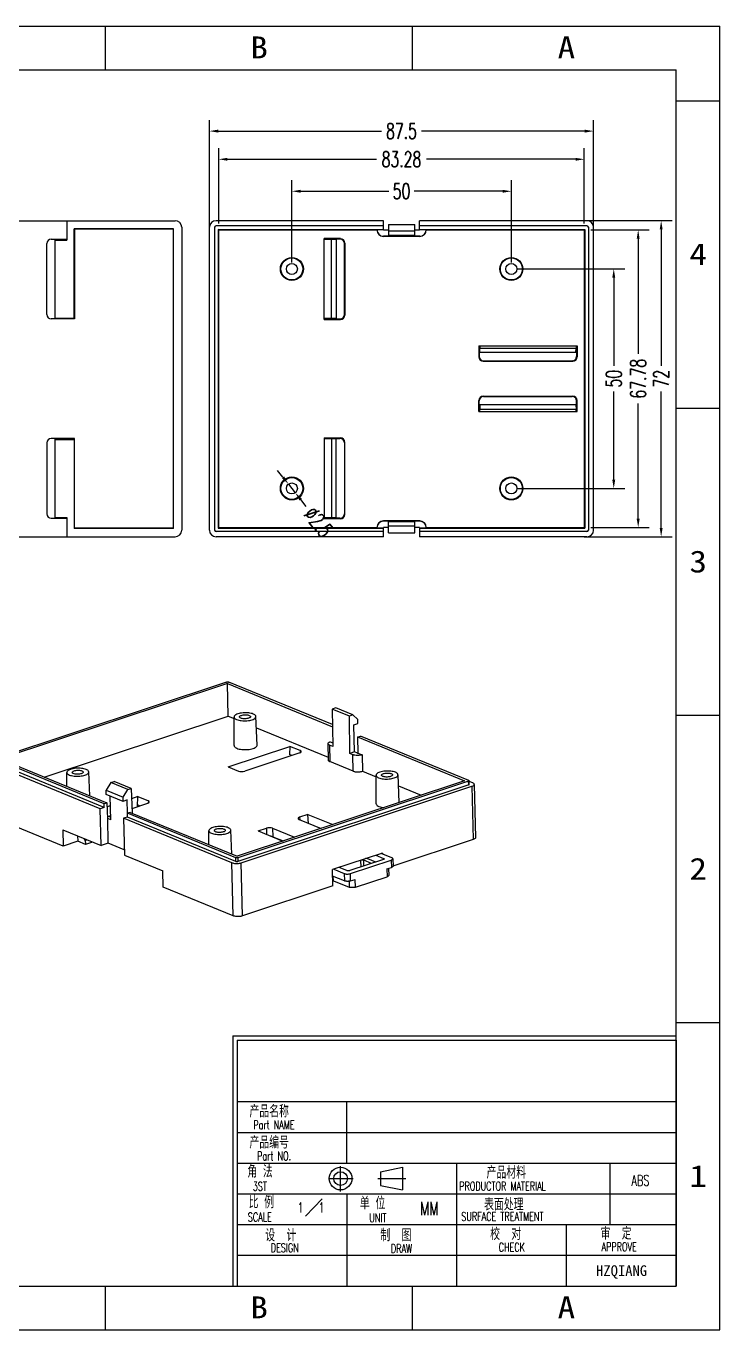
# Model space of a CAD drawing. Header units: millimetres. Extents: x -10387 to -9967, y 7124 to 7421.
# Drawn here: x -10125.1 to -9967, y 7124.1 to 7421.1 of the extents above; entities that cross this region are included whole.
import ezdxf
from ezdxf.enums import TextEntityAlignment as Align

# ---------------------------------------------------------------- set-up
doc = ezdxf.new("R2010")
doc.units = ezdxf.units.MM
doc.linetypes.add('CENTER', pattern=[50.8, 31.75, -6.35, 6.35, -6.35])
for name, color, linetype in [('center', 1, 'CENTER'), ('dim', 3, 'Continuous'), ('text', 3, 'Continuous')]:
    doc.layers.add(name, color=color, linetype=linetype)
doc.styles.add('romans', font='romans.shx', dxfattribs={"width": 0.67, "bigfont": 'fangsong.shx'})
doc.styles.add('STYLE1', font='SIMFANG.TTF', dxfattribs={"height": 4.5})
doc.styles.add('TEXTSTYLE_0', font='txt', dxfattribs={"width": 0.8})
doc.dimstyles.new('MSTD', dxfattribs={"dimtxt": 3.5, "dimasz": 2, "dimexe": 2.5, "dimexo": 1.5, "dimgap": 1, "dimtad": 0, "dimdsep": 46, "dimtxsty": 'romans', "dimcen": 0, "dimclrd": 5, "dimclre": 5, "dimclrt": 3, "dimadec": 1, "dimazin": 0, "dimtfac": 0.5, "dimtmove": 0, "dimatfit": 3, "dimfxl": 1, "dimarcsym": 0})

# ---------------------------------------------------------------- blocks, each defined once
blk = doc.blocks.new('*D68')
at = {"layer": 'Defpoints', "color": 0}
for p in [(-10014.5, 7383.5), (-10064.5, 7365.8), (-10014.5, 7365.8)]:
    blk.add_point(p, dxfattribs=at)
at = {"layer": 'dim', "color": 5, "lineweight": -2}
for p, q in [((-10064.5, 7367.3), (-10064.5, 7386)), ((-10062.5, 7383.5), (-10042.4, 7383.5)), ((-10016.5, 7383.5), (-10036.6, 7383.5)), ((-10014.5, 7367.3), (-10014.5, 7386))]:
    blk.add_line(p, q, dxfattribs=at)
at = {"layer": 'dim', "color": 5}
for points in [[(-10062.5, 7383.83), (-10062.5, 7383.16), (-10064.5, 7383.5)], [(-10016.5, 7383.83), (-10016.5, 7383.16), (-10014.5, 7383.5)]]:
    blk.add_solid(points, dxfattribs=at)
at = {"layer": 'dim', "color": 3, "insert": (-10039.5, 7383.5), "char_height": 3.5, "attachment_point": 5, "style": 'romans'}
blk.add_mtext('50', dxfattribs=at)
blk = doc.blocks.new('*D69')
at = {"layer": 'Defpoints', "color": 0}
for p in [(-10014.5, 7365.8), (-10014.5, 7315.8), (-9991.17, 7315.8)]:
    blk.add_point(p, dxfattribs=at)
at = {"layer": 'dim', "color": 5, "lineweight": -2}
for p, q in [((-10013, 7365.8), (-9988.67, 7365.8)), ((-9991.17, 7363.8), (-9991.17, 7343.7)), ((-9991.17, 7317.8), (-9991.17, 7337.9)), ((-10013, 7315.8), (-9988.67, 7315.8))]:
    blk.add_line(p, q, dxfattribs=at)
at = {"layer": 'dim', "color": 5}
for points in [[(-9991.5, 7363.8), (-9990.83, 7363.8), (-9991.17, 7365.8)], [(-9991.5, 7317.8), (-9990.83, 7317.8), (-9991.17, 7315.8)]]:
    blk.add_solid(points, dxfattribs=at)
at = {"layer": 'dim', "color": 3, "insert": (-9991.17, 7340.8), "char_height": 3.5, "attachment_point": 5, "rotation": 90, "style": 'romans'}
blk.add_mtext('50', dxfattribs=at)
blk = doc.blocks.new('*D70')
at = {"layer": 'Defpoints', "color": 0}
for p in [(-9997.88, 7390.78), (-10081.17, 7374.69), (-9997.88, 7374.69)]:
    blk.add_point(p, dxfattribs=at)
at = {"layer": 'dim', "color": 5, "lineweight": -2}
for p, q in [((-10081.17, 7376.19), (-10081.17, 7393.28)), ((-9997.88, 7376.19), (-9997.88, 7393.28)), ((-10079.17, 7390.78), (-10045.22, 7390.78)), ((-9999.88, 7390.78), (-10033.84, 7390.78))]:
    blk.add_line(p, q, dxfattribs=at)
at = {"layer": 'dim', "color": 5}
for points in [[(-10079.17, 7391.11), (-10079.17, 7390.45), (-10081.17, 7390.78)], [(-9999.88, 7391.11), (-9999.88, 7390.45), (-9997.88, 7390.78)]]:
    blk.add_solid(points, dxfattribs=at)
at = {"layer": 'dim', "color": 3, "insert": (-10039.53, 7390.78), "char_height": 3.5, "attachment_point": 5, "style": 'romans'}
blk.add_mtext('83.28', dxfattribs=at)
blk = doc.blocks.new('*D71')
at = {"layer": 'Defpoints', "color": 0}
for p in [(-9997.88, 7374.69), (-9997.88, 7306.91), (-9985.6, 7306.91)]:
    blk.add_point(p, dxfattribs=at)
at = {"layer": 'dim', "color": 5, "lineweight": -2}
for p, q in [((-9996.38, 7374.69), (-9983.1, 7374.69)), ((-9985.6, 7372.69), (-9985.6, 7346.43)), ((-9985.6, 7308.91), (-9985.6, 7335.16)), ((-9996.38, 7306.91), (-9983.1, 7306.91))]:
    blk.add_line(p, q, dxfattribs=at)
at = {"layer": 'dim', "color": 5}
for points in [[(-9985.94, 7372.69), (-9985.27, 7372.69), (-9985.6, 7374.69)], [(-9985.94, 7308.91), (-9985.27, 7308.91), (-9985.6, 7306.91)]]:
    blk.add_solid(points, dxfattribs=at)
at = {"layer": 'dim', "color": 3, "insert": (-9985.6, 7340.8), "char_height": 3.5, "attachment_point": 5, "rotation": 90, "style": 'romans'}
blk.add_mtext('67.78', dxfattribs=at)
blk = doc.blocks.new('SUN_6HWZ35TKXU86YGHH1AY77V3D6FJ')
at = {"color": 7, "linetype": 'Continuous'}
for p, q in [((-420, 297), (0, 297)), ((-140, 287), (-140, 297)), ((-70, 287), (-70, 297)), ((0, 0), (0, 297)), ((-410, 287), (-10, 287)), ((-10, 10), (-10, 287)), ((-10, 280), (0, 280)), ((-10, 210), (0, 210)), ((-10, 140), (0, 140)), ((-10, 70), (0, 70)), ((-410, 10), (-10, 10)), ((-140, 0), (-140, 10)), ((-70, 0), (-70, 10)), ((-420, 0), (0, 0))]:
    blk.add_line(p, q, dxfattribs=at)
at = {"color": 2, "linetype": 'Continuous', "style": 'TEXTSTYLE_0'}
for s, width, p, p2 in [('B', 1.2, (-106.98, 289.63), (-102.98, 289.63)), ('A', 1.2, (-36.98, 289.63), (-32.98, 289.63)), ('4', 1.2, (-6.95, 242.54), (-2.95, 242.54)), ('3', 1.2, (-6.95, 172.54), (-2.95, 172.54)), ('2', 1.2, (-6.95, 102.54), (-2.95, 102.54)), ('1', 2.4, (-6.95, 32.54), (-2.95, 32.54)), ('B', 1.2, (-106.98, 2.63), (-102.98, 2.63)), ('A', 1.2, (-36.98, 2.63), (-32.98, 2.63))]:
    blk.add_text(s, height=5, dxfattribs=dict(at, width=width)).set_placement(p, p2, align=Align.FIT)
blk = doc.blocks.new('*u2')
at = {"color": 7, "linetype": 'Continuous'}
for p, q in [((-0.47, 0), (-53.04, -17.42)), ((23.64, -9.69), (0, 0)), ((-0.31, -0.34), (-52.15, -17.51)), ((-0.31, -0.34), (23.65, -10.16)), ((-0.15, -7.75), (-0.31, -0.34)), ((24.37, -5.89), (23.6, -6.14)), ((28.25, -7.48), (24.37, -5.89)), ((-42.07, -21.64), (-0.15, -7.75)), ((-0.15, -7.75), (1.21, -8.31)), ((1.24, -14.47), (1.21, -7.96)), ((6.49, -14.35), (6.21, -7.84)), ((23.6, -6.14), (23.7, -14.65)), ((27.49, -7.74), (23.6, -6.14)), ((28.25, -7.48), (27.49, -7.74)), ((27.58, -16.24), (27.49, -7.74)), ((28.25, -7.48), (29.42, -8.5)), ((29.45, -9.43), (29.42, -8.5)), ((6.32, -10.4), (22.65, -17.09)), ((28.51, -9.74), (29.45, -9.43)), ((28.66, -15.88), (28.51, -9.74)), ((-0.13, -19.27), (13.89, -14.63)), ((13.89, -14.63), (13.85, -16.52)), ((16.28, -15.61), (13.89, -14.63)), ((22.61, -14), (22.66, -17.74)), ((22.97, -14.35), (23.01, -18.09)), ((23.7, -14.65), (22.97, -14.35)), ((23.14, -13.57), (23.69, -13.8)), ((29.37, -12.5), (30, -12.3)), ((29.37, -12.5), (29.42, -16.15)), ((29.37, -12.5), (53.75, -22.5)), ((54.69, -22.42), (30, -12.3)), ((-53.78, -17.95), (-53.16, -17.74)), ((-53.16, -17.51), (-53.16, -17.5)), ((-53.16, -17.51), (-53.14, -18.35)), ((-28.39, -27.71), (-53.08, -17.59)), ((-53.08, -17.59), (-53.06, -18.43)), ((-52.15, -17.51), (-27.77, -27.51)), ((16.17, -16.13), (3.67, -20.27)), ((14.36, -16.73), (13.85, -16.52)), ((16.28, -15.61), (16.26, -16.09)), ((28.66, -15.88), (27.58, -16.24)), ((28.31, -16.54), (27.58, -16.24)), ((28.35, -20.28), (28.31, -16.54)), ((29.35, -16.17), (28.66, -15.88)), ((29.35, -16.17), (29.42, -16.15)), ((29.42, -16.15), (30.42, -16.56)), ((30.42, -16.56), (30.46, -20.3)), ((-54.02, -30.48), (-54.31, -18.38)), ((-29.27, -28.85), (-53.95, -18.72)), ((-53.66, -30.82), (-53.95, -18.72)), ((-28.37, -28.55), (-53.06, -18.43)), ((-36.88, -23.77), (-36.89, -20.58)), ((-31.66, -25.91), (-31.89, -20.46)), ((-0.13, -19.27), (2.26, -20.26)), ((28.35, -20.28), (23.01, -18.09)), ((30.46, -20.3), (33.57, -21.57)), ((-26.85, -22.86), (-27.95, -24.64)), ((-26.85, -22.86), (-26.08, -22.61)), ((-22.96, -24.45), (-26.85, -22.86)), ((-22.2, -24.2), (-26.08, -22.61)), ((53.75, -22.5), (1.91, -39.67)), ((54.65, -22.59), (2.07, -40.01)), ((54.67, -23.43), (2.09, -40.85)), ((2.84, -41.16), (55.42, -23.74)), ((33.6, -27.74), (33.57, -21.22)), ((38.84, -27.44), (38.57, -21.1)), ((38.68, -23.66), (43.84, -25.78)), ((54.67, -23.43), (54.65, -22.59)), ((54.78, -23.33), (54.76, -22.49)), ((55.6, -22.96), (54.77, -22.62)), ((55.42, -23.74), (55.71, -35.83)), ((55.95, -23.3), (56.24, -35.4)), ((-27.95, -24.64), (-24.07, -26.23)), ((-27.93, -25.57), (-27.95, -24.64)), ((-24.05, -27.16), (-27.93, -25.57)), ((-26.85, -31.4), (-26.98, -25.96)), ((-24.07, -26.23), (-22.96, -24.45)), ((-24.05, -27.16), (-24.07, -26.23)), ((-22.96, -24.45), (-22.2, -24.2)), ((-22.2, -24.2), (-21.99, -29.88)), ((-20.71, -26.09), (-22.11, -26.56)), ((-20.75, -28.36), (-20.71, -26.09)), ((-20.71, -26.09), (-18.31, -27.07)), ((-28.37, -28.55), (-29.27, -28.85)), ((-29.06, -37.22), (-29.27, -28.85)), ((-27.77, -27.51), (-28.39, -27.71)), ((-28.37, -28.55), (-28.39, -27.71)), ((-27.77, -27.51), (-27.64, -31.12)), ((-26.92, -28.15), (-27.74, -28.42)), ((-23.11, -26.85), (-24.05, -27.16)), ((-23.04, -29.87), (-23.11, -26.85)), ((-22.46, -29.68), (-23.09, -29.89)), ((-22.46, -29.68), (1.91, -39.67)), ((-22.03, -28.79), (-18.43, -27.59)), ((-20.74, -27.98), (-20.23, -28.19)), ((-18.31, -27.07), (-18.34, -27.55)), ((-37.72, -37.36), (-53.66, -30.82)), ((-27.57, -31.1), (-27.64, -31.12)), ((-26.85, -31.4), (-27.57, -31.1)), ((-27.44, -36.68), (-27.57, -31.1)), ((-27.45, -30.58), (-26.87, -30.39)), ((-23.07, -30.73), (-23.96, -31.02)), ((-23.96, -31.02), (-23.76, -39.4)), ((0.73, -41.14), (-23.96, -31.02)), ((-23.07, -30.73), (-23.09, -29.89)), ((1.6, -40.01), (-23.09, -29.89)), ((1.62, -40.85), (-23.07, -30.73)), ((16.04, -31.29), (21.03, -33.34)), ((18.06, -30.14), (16.15, -30.78)), ((16.15, -30.78), (16.22, -31.37)), ((18.17, -32.03), (17.99, -32.09)), ((18.18, -32.17), (18.06, -30.14)), ((18.06, -30.14), (23.7, -32.45)), ((-37.81, -33.63), (-29.06, -37.22)), ((-37.81, -33.63), (-37.72, -37.36)), ((-34.44, -35.02), (-34.36, -36.24)), ((-4.52, -37.04), (-4.53, -33.85)), ((0.7, -39.18), (0.47, -33.73)), ((6.69, -33.91), (8.59, -33.28)), ((6.69, -33.91), (12.32, -36.22)), ((8.59, -33.28), (8.62, -34.7)), ((10, -33.29), (10.03, -35.21)), ((10, -33.29), (14.99, -35.34)), ((10.03, -35.21), (12.43, -36.19)), ((10.75, -35.58), (10.85, -35.54)), ((-34.36, -36.24), (-37.72, -37.36)), ((-32.61, -36.96), (-34.36, -36.24)), ((-32.67, -36.04), (-32.91, -35.64)), ((-32.67, -36.04), (-32.27, -35.91)), ((-32.67, -36.04), (-32.61, -36.96)), ((-31, -36.43), (-32.61, -36.96)), ((-27.44, -36.68), (-29.06, -37.22)), ((-23.79, -38.18), (-27.44, -36.68)), ((55.71, -35.83), (37.42, -41.9)), ((-23.76, -39.4), (-15.01, -42.98)), ((1.02, -53.24), (0.73, -41.14)), ((1.62, -40.85), (1.6, -40.01)), ((2.07, -40.01), (2.09, -40.85)), ((3.13, -53.26), (2.84, -41.16)), ((35.02, -38.94), (23.65, -42.71)), ((35.23, -40.42), (27.61, -42.94)), ((27.74, -43.62), (37.04, -40.54)), ((30.04, -40.59), (30.08, -42.12)), ((30.78, -41.89), (30.75, -40.57)), ((32.55, -41.31), (30.75, -40.57)), ((31.7, -40.25), (31.7, -40.04)), ((33.5, -40.99), (31.7, -40.25)), ((33.53, -39.44), (35.29, -40.16)), ((37.15, -40.02), (34.75, -39.03)), ((35.02, -38.94), (35.03, -39.15)), ((35.29, -40.16), (35.29, -40.39)), ((37.04, -40.54), (37.08, -42.21)), ((37.39, -40.25), (37.43, -41.92)), ((-14.92, -46.7), (-15.01, -42.98)), ((23.74, -46.43), (23.65, -42.71)), ((26.37, -45.28), (23.68, -44.18)), ((23.85, -45.23), (23.82, -44.23)), ((23.92, -42.62), (26.33, -43.6)), ((26.91, -42.94), (25.14, -42.21)), ((26.33, -43.6), (26.37, -45.28)), ((27.78, -45.29), (27.74, -43.62)), ((28.85, -46.72), (36.09, -44.32)), ((36.05, -42.55), (37.08, -42.21)), ((36.05, -42.55), (36.09, -44.32)), ((36.41, -42.43), (36.45, -44.03)), ((1.02, -53.24), (-14.92, -46.7)), ((23.74, -46.43), (3.13, -53.26)), ((23.71, -45.28), (23.85, -45.23)), ((23.85, -45.23), (27.44, -46.71)), ((27.41, -45.37), (27.44, -46.71)), ((27.78, -45.29), (28.81, -44.95)), ((28.85, -46.72), (28.81, -44.95))]:
    blk.add_line(p, q, dxfattribs=at)
for centre, major_axis, ratio, start_param, end_param in [((15.52, -15.86), (1, 0.02), 0.364615, 5.409396, 6.977454), ((3.02, -20), (1, 0.024), 0.366586, -2.445228, -0.87717), ((-19.08, -27.33), (1, 0.02), 0.364615, 5.409396, 6.977454), ((16.8, -31.04), (1, 0.02), 0.364615, 2.267804, 3.835861), ((9.24, -33.55), (1, 0.024), 0.366586, 0.696365, 2.264422), ((9.27, -35.46), (1, 0.024), 0.366586, 0.696365, 1.196946)]:
    blk.add_ellipse(centre, major_axis=major_axis, ratio=ratio, start_param=start_param, end_param=end_param, dxfattribs=at)
for points, start_tangent, end_tangent in [([(-0.47, 0), (-0.35, 0.03), (-0.22, 0.04), (-0.1, 0.03), (0, 0)], (0.949239, 0.314556), (0.925261, -0.37933)), ([(5.61, -7.27), (5.13, -7.12), (4.55, -7.02), (3.91, -6.99), (3.26, -7.01), (2.64, -7.1), (2.09, -7.24), (1.65, -7.43), (1.36, -7.64), (1.22, -7.88), (1.21, -7.96)], (-0.925261, 0.37933), (0.024151, -0.999708)), ([(1.21, -7.96), (1.25, -8.12), (1.45, -8.34), (1.8, -8.53)], (0.024151, -0.999708), (0.925261, -0.37933)), ([(1.8, -8.53), (2.29, -8.68), (2.87, -8.78), (3.51, -8.82), (4.16, -8.79), (4.78, -8.71), (5.33, -8.57), (5.77, -8.38), (6.06, -8.16), (6.2, -7.93), (6.21, -7.84)], (0.925261, -0.37933), (-0.057247, 0.99836)), ([(2.46, -7.93), (2.53, -7.77), (2.75, -7.63), (3.08, -7.52), (3.48, -7.46), (3.92, -7.45), (4.33, -7.49), (4.66, -7.59)], (-0.026508, 0.999649), (0.925261, -0.37933)), ([(2.76, -8.22), (2.54, -8.09), (2.46, -7.93)], (-0.925261, 0.37933), (-0.026508, 0.999649)), ([(4.96, -7.87), (4.89, -8.03), (4.67, -8.17), (4.34, -8.28), (3.93, -8.35), (3.5, -8.36), (3.09, -8.31), (2.76, -8.22)], (0.026508, -0.999649), (-0.925261, 0.37933)), ([(4.66, -7.59), (4.88, -7.72), (4.96, -7.87)], (0.925261, -0.37933), (0.026508, -0.999649)), ([(6.21, -7.84), (6.17, -7.69), (5.97, -7.47), (5.61, -7.27)], (-0.057247, 0.99836), (-0.925261, 0.37933)), ([(1.25, -14.47), (1.29, -14.64), (1.5, -14.88), (1.87, -15.08)], (0.024151, -0.999708), (0.925261, -0.37933)), ([(1.87, -15.08), (2.37, -15.24), (2.98, -15.34), (3.65, -15.38), (4.34, -15.35), (4.99, -15.26), (5.56, -15.11), (6.02, -14.92), (6.33, -14.69), (6.48, -14.44), (6.48, -14.35)], (0.925261, -0.37933), (-0.057247, 0.99836)), ([(22.61, -14), (22.62, -13.96), (22.67, -13.85), (22.78, -13.75), (22.93, -13.66), (23.14, -13.57)], (-0.012111, 0.999927), (0.948288, 0.317411)), ([(22.97, -14.35), (22.8, -14.26), (22.69, -14.17), (22.63, -14.07), (22.62, -14.01), (22.61, -14)], (-0.925261, 0.37933), (-0.012111, 0.999927)), ([(-53.16, -17.5), (-53.13, -17.46), (-53.04, -17.42)], (0.154395, 0.988009), (0.949239, 0.314556)), ([(-53.08, -17.59), (-53.15, -17.55), (-53.16, -17.51)], (-0.925261, 0.37933), (-0.088052, 0.996116)), ([(22.66, -17.74), (22.66, -17.75), (22.67, -17.8), (22.73, -17.91), (22.85, -18), (23.01, -18.09)], (0.012111, -0.999927), (0.925261, -0.37933)), ([(30.42, -16.56), (30.18, -16.63), (29.91, -16.67), (29.33, -16.71), (28.77, -16.66), (28.52, -16.61), (28.31, -16.54)], (-0.950175, -0.311718), (-0.925261, 0.37933)), ([(-53.78, -17.95), (-54.09, -18.08), (-54.27, -18.25), (-54.31, -18.38)], (-0.949239, -0.314556), (-0.013298, -0.999912)), ([(-54.31, -18.38), (-54.31, -18.42), (-54.2, -18.58), (-53.95, -18.72)], (-0.013298, -0.999912), (0.925261, -0.37933)), ([(-53.14, -18.35), (-53.13, -18.39), (-53.06, -18.43)], (0.088052, -0.996116), (0.925261, -0.37933)), ([(-32.49, -19.9), (-32.97, -19.75), (-33.55, -19.65), (-34.19, -19.61), (-34.84, -19.64), (-35.46, -19.72), (-36.01, -19.87), (-36.45, -20.05), (-36.75, -20.27), (-36.88, -20.51), (-36.89, -20.58)], (-0.925261, 0.37933), (0.024151, -0.999708)), ([(-36.89, -20.58), (-36.85, -20.74), (-36.65, -20.97), (-36.3, -21.16)], (0.024151, -0.999708), (0.925261, -0.37933)), ([(-36.3, -21.16), (-35.81, -21.31), (-35.23, -21.41), (-34.6, -21.44), (-33.94, -21.42), (-33.32, -21.33), (-32.77, -21.19), (-32.34, -21.01), (-32.04, -20.79), (-31.9, -20.55), (-31.9, -20.46)], (0.925261, -0.37933), (-0.057247, 0.99836)), ([(-35.64, -20.56), (-35.57, -20.4), (-35.35, -20.26), (-35.02, -20.15), (-34.62, -20.08), (-34.18, -20.07), (-33.77, -20.12), (-33.44, -20.21)], (-0.026508, 0.999649), (0.925261, -0.37933)), ([(-35.34, -20.84), (-35.56, -20.71), (-35.64, -20.56)], (-0.925261, 0.37933), (-0.026508, 0.999649)), ([(-33.14, -20.5), (-33.22, -20.66), (-33.43, -20.8), (-33.76, -20.91), (-34.17, -20.97), (-34.6, -20.98), (-35.01, -20.94), (-35.34, -20.84)], (0.026508, -0.999649), (-0.925261, 0.37933)), ([(-33.44, -20.21), (-33.22, -20.35), (-33.14, -20.5)], (0.925261, -0.37933), (0.026508, -0.999649)), ([(-31.9, -20.46), (-31.93, -20.31), (-32.13, -20.09), (-32.49, -19.9)], (-0.057247, 0.99836), (-0.925261, 0.37933)), ([(28.35, -20.28), (28.56, -20.35), (28.81, -20.4), (29.37, -20.45), (29.95, -20.41), (30.22, -20.36), (30.46, -20.3)], (0.925261, -0.37933), (0.950175, 0.311718)), ([(37.97, -20.54), (37.49, -20.39), (36.91, -20.29), (36.27, -20.25), (35.62, -20.28), (35, -20.36), (34.45, -20.51), (34.01, -20.69), (33.71, -20.91), (33.58, -21.15), (33.57, -21.22)], (-0.925261, 0.37933), (0.024151, -0.999708)), ([(34.82, -21.2), (34.89, -21.04), (35.11, -20.9), (35.44, -20.79), (35.84, -20.72), (36.28, -20.71), (36.69, -20.76), (37.02, -20.85)], (-0.026508, 0.999649), (0.925261, -0.37933)), ([(38.56, -21.1), (38.53, -20.95), (38.33, -20.73), (37.97, -20.54)], (-0.057247, 0.99836), (-0.925261, 0.37933)), ([(33.57, -21.22), (33.61, -21.38), (33.81, -21.61), (34.16, -21.8)], (0.024151, -0.999708), (0.925261, -0.37933)), ([(34.16, -21.8), (34.65, -21.95), (35.23, -22.05), (35.86, -22.08), (36.52, -22.06), (37.14, -21.97), (37.69, -21.83), (38.12, -21.65), (38.42, -21.43), (38.56, -21.19), (38.56, -21.1)], (0.925261, -0.37933), (-0.057247, 0.99836)), ([(35.11, -21.48), (34.9, -21.35), (34.82, -21.2)], (-0.925261, 0.37933), (-0.026508, 0.999649)), ([(37.32, -21.14), (37.24, -21.3), (37.03, -21.44), (36.7, -21.55), (36.29, -21.61), (35.86, -21.62), (35.45, -21.58), (35.11, -21.48)], (0.026508, -0.999649), (-0.925261, 0.37933)), ([(37.02, -20.85), (37.24, -20.99), (37.32, -21.14)], (0.925261, -0.37933), (0.026508, -0.999649)), ([(54.76, -22.49), (54.76, -22.51), (54.73, -22.55), (54.65, -22.59)], (0.088052, -0.996116), (-0.949239, -0.314556)), ([(54.67, -23.43), (54.75, -23.39), (54.78, -23.34), (54.78, -23.33)], (0.949239, 0.314556), (-0.088052, 0.996116)), ([(54.69, -22.42), (54.75, -22.46), (54.76, -22.49)], (0.925261, -0.37933), (0.088052, -0.996116)), ([(55.42, -23.74), (55.73, -23.6), (55.91, -23.44), (55.95, -23.3)], (0.949239, 0.314556), (0.013298, 0.999912)), ([(55.95, -23.3), (55.95, -23.27), (55.84, -23.1), (55.6, -22.96)], (0.013298, 0.999912), (-0.925261, 0.37933)), ([(33.6, -27.74), (33.64, -27.91), (33.85, -28.14), (34.23, -28.34)], (0.024151, -0.999708), (0.925261, -0.37933)), ([(34.23, -28.34), (34.73, -28.5), (35.33, -28.6)], (0.925261, -0.37933), (0.993741, -0.111712)), ([(-53.66, -30.82), (-53.91, -30.68), (-54.02, -30.51), (-54.02, -30.48)], (-0.925261, 0.37933), (0.013298, 0.999912)), ([(-27.66, -30.57), (-27.52, -30.57), (-26.96, -30.62), (-26.86, -30.64)], (0.999722, 0.023592), (0.980131, -0.198349)), ([(-0.13, -33.16), (-0.61, -33.01), (-1.19, -32.92), (-1.83, -32.88), (-2.48, -32.9), (-3.1, -32.99), (-3.65, -33.13), (-4.09, -33.32), (-4.39, -33.54), (-4.53, -33.77), (-4.53, -33.85)], (-0.925261, 0.37933), (0.024151, -0.999708)), ([(-4.53, -33.85), (-4.49, -34.01), (-4.29, -34.23), (-3.94, -34.43)], (0.024151, -0.999708), (0.925261, -0.37933)), ([(-3.94, -34.43), (-3.46, -34.58), (-2.87, -34.67), (-2.24, -34.71), (-1.59, -34.68), (-0.96, -34.6), (-0.42, -34.46), (0.02, -34.27), (0.32, -34.05), (0.46, -33.82), (0.46, -33.73)], (0.925261, -0.37933), (-0.057247, 0.99836)), ([(-3.28, -33.82), (-3.21, -33.67), (-3, -33.52), (-2.67, -33.41), (-2.26, -33.35), (-1.82, -33.34), (-1.42, -33.38), (-1.08, -33.48)], (-0.026508, 0.999649), (0.925261, -0.37933)), ([(-2.99, -34.11), (-3.21, -33.98), (-3.28, -33.82)], (-0.925261, 0.37933), (-0.026508, 0.999649)), ([(-0.78, -33.77), (-0.86, -33.92), (-1.07, -34.07), (-1.4, -34.18), (-1.81, -34.24), (-2.24, -34.25), (-2.65, -34.2), (-2.99, -34.11)], (0.026508, -0.999649), (-0.925261, 0.37933)), ([(-1.08, -33.48), (-0.86, -33.61), (-0.78, -33.77)], (0.925261, -0.37933), (0.026508, -0.999649)), ([(0.46, -33.73), (0.42, -33.58), (0.22, -33.36), (-0.13, -33.16)], (-0.057247, 0.99836), (-0.925261, 0.37933)), ([(56.24, -35.4), (56.2, -35.54), (56.02, -35.7), (55.71, -35.83)], (-0.013298, -0.999912), (-0.949239, -0.314556)), ([(0.73, -41.14), (1.09, -41.25), (1.52, -41.3), (1.99, -41.31), (2.44, -41.26), (2.84, -41.16)], (0.925261, -0.37933), (0.949239, 0.314556)), ([(2.07, -40.01), (1.95, -40.04), (1.83, -40.05), (1.7, -40.04), (1.6, -40.01)], (-0.949239, -0.314556), (-0.925261, 0.37933)), ([(1.62, -40.85), (1.72, -40.87), (1.85, -40.88), (1.97, -40.88), (2.09, -40.85)], (0.925261, -0.37933), (0.949239, 0.314556)), ([(30.25, -40.52), (30.28, -40.52), (30.41, -40.51), (30.54, -40.52), (30.65, -40.54), (30.75, -40.57)], (0.993962, 0.109723), (0.925261, -0.37933)), ([(31.7, -40.25), (31.6, -40.22), (31.49, -40.2), (31.36, -40.2), (31.23, -40.2), (31.2, -40.2)], (-0.925261, 0.37933), (-0.993962, -0.109725)), ([(35.41, -40.27), (35.4, -40.29), (35.38, -40.34), (35.32, -40.38), (35.23, -40.42)], (0.040575, -0.999176), (-0.949239, -0.314556)), ([(35.29, -40.16), (35.36, -40.2), (35.4, -40.24), (35.41, -40.27)], (0.925261, -0.37933), (0.040575, -0.999176)), ([(37.04, -40.54), (37.19, -40.47), (37.31, -40.4), (37.37, -40.32), (37.39, -40.25)], (0.949239, 0.314556), (-0.015527, 0.999879)), ([(37.39, -40.25), (37.39, -40.24), (37.36, -40.16), (37.28, -40.08), (37.15, -40.02)], (-0.015527, 0.999879), (-0.925261, 0.37933)), ([(26.33, -43.6), (26.5, -43.66), (26.69, -43.7), (26.9, -43.72), (27.13, -43.72), (27.35, -43.7), (27.56, -43.67), (27.74, -43.62)], (0.925261, -0.37933), (0.949239, 0.314556)), ([(27.61, -42.94), (27.5, -42.97), (27.38, -42.99), (27.25, -42.99), (27.12, -42.98), (27, -42.97), (26.91, -42.94)], (-0.949239, -0.314556), (-0.925261, 0.37933)), ([(36.45, -44.03), (36.43, -44.11), (36.36, -44.18), (36.25, -44.26), (36.09, -44.32)], (0.015527, -0.999879), (-0.949239, -0.314556)), ([(37.43, -41.92), (37.43, -41.96), (37.37, -42.05), (37.25, -42.14), (37.08, -42.21)], (0.040772, -0.999168), (-0.949239, -0.314556)), ([(27.78, -45.29), (27.56, -45.35), (27.31, -45.38), (27.05, -45.39), (26.8, -45.38), (26.57, -45.34), (26.37, -45.28)], (-0.949239, -0.314556), (-0.925261, 0.37933)), ([(28.85, -46.72), (28.67, -46.77), (28.46, -46.8), (28.24, -46.82), (28.01, -46.82), (27.8, -46.8), (27.61, -46.76), (27.44, -46.71)], (-0.949239, -0.314556), (-0.925261, 0.37933)), ([(3.13, -53.26), (2.73, -53.36), (2.28, -53.41), (1.81, -53.4), (1.38, -53.34), (1.02, -53.24)], (-0.949239, -0.314556), (-0.925261, 0.37933))]:
    blk.add_spline(points, degree=3, dxfattribs=dict(at, start_tangent=start_tangent, end_tangent=end_tangent))
blk = doc.blocks.new('*D79')
at = {"layer": 'Defpoints', "color": 0}
for p in [(-10065.28, 7316.78), (-10063.72, 7314.82)]:
    blk.add_point(p, dxfattribs=at)
at = {"layer": 'dim', "color": 5, "lineweight": -2}
for p, q in [((-10066.52, 7318.35), (-10067.76, 7319.92)), ((-10065.28, 7316.78), (-10063.72, 7314.82)), ((-10061.24, 7311.68), (-10062.48, 7313.25))]:
    blk.add_line(p, q, dxfattribs=at)
at = {"layer": 'dim', "color": 5}
for points in [[(-10066.25, 7318.56), (-10066.78, 7318.14), (-10065.28, 7316.78)], [(-10062.22, 7313.46), (-10062.75, 7313.04), (-10063.72, 7314.82)]]:
    blk.add_solid(points, dxfattribs=at)
at = {"layer": 'dim', "color": 3, "insert": (-10058.44, 7308.14), "char_height": 3.5, "attachment_point": 5, "rotation": 308.3258, "style": 'romans'}
blk.add_mtext('∅2.5', dxfattribs=at)
blk = doc.blocks.new('*D104')
at = {"layer": 'Defpoints', "color": 0}
for p in [(-9995.78, 7397.2), (-10083.28, 7373.02), (-9995.78, 7373.02)]:
    blk.add_point(p, dxfattribs=at)
at = {"layer": 'dim', "color": 5, "lineweight": -2}
for p, q in [((-10083.28, 7374.52), (-10083.28, 7399.7)), ((-9995.78, 7374.52), (-9995.78, 7399.7)), ((-10081.28, 7397.2), (-10044.1, 7397.2)), ((-9997.78, 7397.2), (-10034.95, 7397.2))]:
    blk.add_line(p, q, dxfattribs=at)
at = {"layer": 'dim', "color": 5}
for points in [[(-10081.28, 7397.53), (-10081.28, 7396.86), (-10083.28, 7397.2)], [(-9997.78, 7397.53), (-9997.78, 7396.86), (-9995.78, 7397.2)]]:
    blk.add_solid(points, dxfattribs=at)
at = {"layer": 'dim', "color": 3, "insert": (-10039.53, 7397.2), "char_height": 3.5, "attachment_point": 5, "style": 'romans'}
blk.add_mtext('87.5', dxfattribs=at)
blk = doc.blocks.new('*D105')
at = {"layer": 'Defpoints', "color": 0}
for p in [(-9999.38, 7376.8), (-9999.38, 7304.8), (-9980.37, 7304.8)]:
    blk.add_point(p, dxfattribs=at)
at = {"layer": 'dim', "color": 5, "lineweight": -2}
for p, q in [((-9997.88, 7376.8), (-9977.87, 7376.8)), ((-9980.37, 7374.8), (-9980.37, 7343.7)), ((-9980.37, 7306.8), (-9980.37, 7337.9)), ((-9997.88, 7304.8), (-9977.87, 7304.8))]:
    blk.add_line(p, q, dxfattribs=at)
at = {"layer": 'dim', "color": 5}
for points in [[(-9980.7, 7374.8), (-9980.03, 7374.8), (-9980.37, 7376.8)], [(-9980.7, 7306.8), (-9980.03, 7306.8), (-9980.37, 7304.8)]]:
    blk.add_solid(points, dxfattribs=at)
at = {"layer": 'dim', "color": 3, "insert": (-9980.37, 7340.8), "char_height": 3.5, "attachment_point": 5, "rotation": 90, "style": 'romans'}
blk.add_mtext('72', dxfattribs=at)

msp = doc.modelspace()

# ---------------------------------------------------------------- linework, layer by layer
at = {"color": 7, "linetype": 'Continuous'}
for p, q in [((-10175.602, 7376.799), (-10091.102, 7376.799)), ((-10115.741, 7376.799), (-10115.741, 7372.384)), ((-10114.111, 7354.613), (-10114.111, 7374.93)), ((-10091.471, 7374.93), (-10114.111, 7374.93)), ((-10114.111, 7374.93), (-10114.041, 7374.86)), ((-10114.041, 7374.86), (-10114.041, 7354.404)), ((-10091.541, 7374.86), (-10114.041, 7374.86)), ((-10091.541, 7374.86), (-10091.471, 7374.93)), ((-10091.541, 7374.86), (-10091.541, 7306.737)), ((-10091.471, 7306.668), (-10091.471, 7374.93)), ((-10089.602, 7375.299), (-10089.602, 7306.299)), ((-10083.275, 7306.299), (-10083.275, 7375.299)), ((-10082.105, 7375.299), (-10082.105, 7306.299)), ((-10043.625, 7376.799), (-10081.775, 7376.799)), ((-10043.625, 7375.629), (-10081.775, 7375.629)), ((-10081.289, 7374.812), (-10081.289, 7306.785)), ((-10081.167, 7374.691), (-10081.289, 7374.812)), ((-10081.289, 7374.812), (-10043.625, 7374.812)), ((-10081.167, 7306.907), (-10081.167, 7374.691)), ((-10081.167, 7374.691), (-10045.125, 7374.691)), ((-10045.125, 7374.752), (-10043.625, 7374.752)), ((-10043.625, 7374.668), (-10043.625, 7376.799)), ((-10042.5, 7374.668), (-10043.625, 7374.668)), ((-10042.5, 7375.9), (-10042.5, 7373.26)), ((-10042.5, 7375.9), (-10036.5, 7375.9)), ((-10036.5, 7373.26), (-10036.5, 7375.9)), ((-10035.425, 7374.668), (-10036.5, 7374.668)), ((-10035.425, 7374.668), (-10035.425, 7376.799)), ((-9997.275, 7376.799), (-10035.425, 7376.799)), ((-9997.275, 7375.629), (-10035.425, 7375.629)), ((-10035.425, 7374.812), (-9997.762, 7374.812)), ((-10035.425, 7374.752), (-10033.875, 7374.752)), ((-10033.875, 7374.691), (-9997.883, 7374.691)), ((-9997.883, 7374.691), (-9997.762, 7374.812)), ((-9997.883, 7374.691), (-9997.883, 7306.907)), ((-9997.762, 7374.812), (-9997.762, 7306.785)), ((-9996.945, 7375.299), (-9996.945, 7306.299)), ((-9995.775, 7306.299), (-9995.775, 7375.299)), ((-10120.336, 7355.402), (-10120.336, 7371.595)), ((-10119.337, 7372.594), (-10115.741, 7372.594)), ((-10118.441, 7372.437), (-10117.441, 7372.489)), ((-10118.441, 7354.561), (-10118.441, 7372.437)), ((-10118.441, 7372.384), (-10115.741, 7372.384)), ((-10117.441, 7372.489), (-10115.741, 7372.489)), ((-10057.137, 7354.299), (-10057.137, 7372.699)), ((-10053.435, 7372.699), (-10057.137, 7372.699)), ((-10053.54, 7372.594), (-10057.137, 7372.594)), ((-10055.437, 7372.489), (-10057.137, 7372.489)), ((-10055.437, 7354.508), (-10055.437, 7372.489)), ((-10054.437, 7372.437), (-10055.437, 7372.489)), ((-10054.437, 7372.437), (-10054.437, 7354.561)), ((-10053.435, 7372.699), (-10053.54, 7372.594)), ((-10052.437, 7371.7), (-10052.542, 7371.595)), ((-10052.542, 7355.402), (-10052.542, 7371.595)), ((-10052.437, 7371.7), (-10052.437, 7355.297)), ((-10043.625, 7373.26), (-10043.625, 7373.199)), ((-10042.5, 7373.26), (-10043.625, 7373.26)), ((-10035.375, 7373.199), (-10043.625, 7373.199)), ((-10036.5, 7374.4), (-10042.5, 7374.4)), ((-10036.5, 7373.4), (-10042.5, 7373.4)), ((-10035.375, 7373.26), (-10036.5, 7373.26)), ((-10035.375, 7373.199), (-10035.375, 7373.26)), ((-10114.041, 7354.404), (-10119.337, 7354.404)), ((-10118.441, 7354.613), (-10114.111, 7354.613)), ((-10118.441, 7354.561), (-10117.441, 7354.508)), ((-10117.441, 7354.508), (-10115.741, 7354.508)), ((-10115.741, 7354.508), (-10115.741, 7354.404)), ((-10114.111, 7354.613), (-10114.041, 7354.404)), ((-10055.437, 7354.508), (-10057.137, 7354.508)), ((-10057.137, 7354.404), (-10053.54, 7354.404)), ((-10057.137, 7354.299), (-10053.435, 7354.299)), ((-10054.437, 7354.561), (-10055.437, 7354.508)), ((-10053.435, 7354.299), (-10053.54, 7354.404)), ((-10052.437, 7355.297), (-10052.542, 7355.402)), ((-10021.914, 7348.26), (-9999.514, 7348.26)), ((-10021.914, 7348.26), (-10021.914, 7345.759)), ((-10021.809, 7348.26), (-10021.809, 7345.864)), ((-10021.704, 7348.26), (-10021.704, 7347.76)), ((-9999.723, 7348.26), (-9999.723, 7347.76)), ((-9999.618, 7348.26), (-9999.618, 7345.864)), ((-9999.514, 7348.26), (-9999.514, 7345.759)), ((-10021.914, 7345.759), (-10021.809, 7345.864)), ((-10021.704, 7347.76), (-9999.723, 7347.76)), ((-10021.652, 7346.76), (-10021.704, 7347.76)), ((-9999.776, 7346.76), (-10021.652, 7346.76)), ((-10020.915, 7344.76), (-10020.81, 7344.865)), ((-10020.81, 7344.865), (-10000.617, 7344.865)), ((-10000.512, 7344.76), (-10000.617, 7344.865)), ((-9999.776, 7346.76), (-9999.723, 7347.76)), ((-9999.514, 7345.759), (-9999.618, 7345.864)), ((-10020.915, 7344.76), (-10000.512, 7344.76)), ((-10020.915, 7336.837), (-10000.512, 7336.837)), ((-10020.915, 7336.837), (-10020.81, 7336.732)), ((-10020.81, 7336.732), (-10000.617, 7336.732)), ((-10000.512, 7336.837), (-10000.617, 7336.732)), ((-10021.914, 7335.839), (-10021.809, 7335.734)), ((-10021.914, 7333.337), (-10021.914, 7335.839)), ((-10021.914, 7333.337), (-9999.514, 7333.337)), ((-10021.809, 7333.337), (-10021.809, 7335.734)), ((-10021.652, 7334.837), (-10021.704, 7333.837)), ((-10021.704, 7333.837), (-9999.723, 7333.837)), ((-10021.704, 7333.337), (-10021.704, 7333.837)), ((-9999.776, 7334.837), (-10021.652, 7334.837)), ((-9999.776, 7334.837), (-9999.723, 7333.837)), ((-9999.723, 7333.337), (-9999.723, 7333.837)), ((-9999.514, 7335.839), (-9999.618, 7335.734)), ((-9999.618, 7333.337), (-9999.618, 7335.734)), ((-9999.514, 7333.337), (-9999.514, 7335.839)), ((-10114.041, 7327.194), (-10119.337, 7327.194)), ((-10118.441, 7327.037), (-10117.441, 7327.089)), ((-10118.441, 7309.161), (-10118.441, 7327.037)), ((-10117.441, 7327.089), (-10115.741, 7327.089)), ((-10115.741, 7327.089), (-10115.741, 7327.194)), ((-10114.111, 7326.984), (-10114.041, 7327.194)), ((-10114.041, 7306.737), (-10114.041, 7327.194)), ((-10057.137, 7327.299), (-10057.137, 7308.899)), ((-10057.137, 7327.299), (-10053.435, 7327.299)), ((-10057.137, 7327.194), (-10053.54, 7327.194)), ((-10055.437, 7327.089), (-10057.137, 7327.089)), ((-10055.437, 7327.089), (-10055.437, 7309.108)), ((-10054.437, 7327.037), (-10055.437, 7327.089)), ((-10054.437, 7309.161), (-10054.437, 7327.037)), ((-10053.435, 7327.299), (-10053.54, 7327.194)), ((-10120.336, 7326.195), (-10120.336, 7310.002)), ((-10118.441, 7326.984), (-10114.111, 7326.984)), ((-10114.111, 7326.984), (-10114.111, 7306.668)), ((-10052.437, 7326.3), (-10052.542, 7326.195)), ((-10052.542, 7326.195), (-10052.542, 7310.002)), ((-10052.437, 7309.897), (-10052.437, 7326.3)), ((-10118.441, 7309.213), (-10115.741, 7309.213)), ((-10115.741, 7309.213), (-10115.741, 7304.799)), ((-10052.437, 7309.897), (-10052.542, 7310.002)), ((-10119.337, 7309.004), (-10115.741, 7309.004)), ((-10118.441, 7309.161), (-10117.441, 7309.108)), ((-10117.441, 7309.108), (-10115.741, 7309.108)), ((-10114.041, 7306.737), (-10114.111, 7306.668)), ((-10091.471, 7306.668), (-10114.111, 7306.668)), ((-10091.541, 7306.737), (-10114.041, 7306.737)), ((-10091.541, 7306.737), (-10091.471, 7306.668)), ((-10081.167, 7306.907), (-10081.289, 7306.785)), ((-10081.289, 7306.785), (-10043.625, 7306.785)), ((-10081.167, 7306.907), (-10045.125, 7306.907)), ((-10055.437, 7309.108), (-10057.137, 7309.108)), ((-10053.54, 7309.004), (-10057.137, 7309.004)), ((-10053.435, 7308.899), (-10057.137, 7308.899)), ((-10054.437, 7309.161), (-10055.437, 7309.108)), ((-10053.435, 7308.899), (-10053.54, 7309.004)), ((-10045.125, 7306.845), (-10043.625, 7306.845)), ((-10035.375, 7308.399), (-10043.625, 7308.399)), ((-10043.625, 7308.399), (-10043.625, 7308.337)), ((-10042.5, 7308.337), (-10043.625, 7308.337)), ((-10042.5, 7306.93), (-10043.625, 7306.93)), ((-10043.625, 7304.799), (-10043.625, 7306.93)), ((-10042.5, 7305.697), (-10042.5, 7308.337)), ((-10036.5, 7308.197), (-10042.5, 7308.197)), ((-10036.5, 7307.197), (-10042.5, 7307.197)), ((-10035.375, 7308.337), (-10036.5, 7308.337)), ((-10036.5, 7305.697), (-10036.5, 7308.337)), ((-10035.425, 7306.93), (-10036.5, 7306.93)), ((-10035.425, 7306.93), (-10035.425, 7304.799)), ((-10035.425, 7306.845), (-10033.875, 7306.845)), ((-10035.425, 7306.785), (-9997.762, 7306.785)), ((-10035.375, 7308.337), (-10035.375, 7308.399)), ((-10033.875, 7306.907), (-9997.883, 7306.907)), ((-9997.883, 7306.907), (-9997.762, 7306.785)), ((-10175.602, 7304.799), (-10091.102, 7304.799)), ((-10043.625, 7305.969), (-10081.775, 7305.969)), ((-10043.625, 7304.799), (-10081.775, 7304.799)), ((-10042.5, 7305.697), (-10036.5, 7305.697)), ((-9997.275, 7305.969), (-10035.425, 7305.969)), ((-9997.275, 7304.799), (-10035.425, 7304.799))]:
    msp.add_line(p, q, dxfattribs=at)
for p, q in [((-10077.979, 7191.124), (-9976.979, 7191.124)), ((-10077.979, 7191.124), (-10077.979, 7134.124)), ((-10076.979, 7190.124), (-10076.979, 7134.124)), ((-10076.979, 7190.124), (-9976.979, 7190.124)), ((-9976.979, 7190.124), (-9976.979, 7134.124)), ((-10076.979, 7176.124), (-9976.979, 7176.124)), ((-10051.979, 7162.124), (-10051.979, 7176.124)), ((-10076.979, 7169.124), (-9976.979, 7169.124)), ((-10076.979, 7162.124), (-9976.979, 7162.124)), ((-10026.979, 7162.124), (-10026.979, 7134.124)), ((-9991.979, 7148.124), (-9991.979, 7162.124)), ((-10076.979, 7155.124), (-9976.979, 7155.124)), ((-10051.979, 7155.124), (-10051.979, 7134.124)), ((-10076.979, 7148.124), (-9976.979, 7148.124)), ((-10001.979, 7148.124), (-10001.979, 7134.124)), ((-10076.979, 7141.124), (-9976.979, 7141.124)), ((-10076.979, 7134.124), (-9976.979, 7134.124))]:
    msp.add_line(p, q)
at = {"color": 5}
for p, q in [((-10044.282, 7160.164), (-10039.295, 7161.206)), ((-10039.295, 7161.206), (-10039.295, 7156.011)), ((-10044.282, 7160.164), (-10044.282, 7157.053)), ((-10044.282, 7157.053), (-10039.295, 7156.011))]:
    msp.add_line(p, q, dxfattribs=at)
at = {"color": 7, "linetype": 'Continuous'}
for centre, radius in [((-10064.5, 7365.799), 2.622), ((-10064.5, 7365.799), 2.5), ((-10064.5, 7365.799), 1.25), ((-10014.5, 7365.799), 2.622), ((-10014.5, 7365.799), 2.5), ((-10014.5, 7365.799), 1.25), ((-10064.5, 7315.799), 2.622), ((-10064.5, 7315.799), 2.5), ((-10014.5, 7315.799), 2.622), ((-10014.5, 7315.799), 2.5), ((-10064.5, 7315.799), 1.25), ((-10014.5, 7315.799), 1.25)]:
    msp.add_circle(centre, radius, dxfattribs=at)
at = {"color": 5}
for radius in [2.598, 1.555]:
    msp.add_circle((-10053.415, 7158.609), radius, dxfattribs=at)
at = {"color": 7, "linetype": 'Continuous'}
for centre, radius, start, end in [((-10091.102, 7375.299), 1.5, 0, 90), ((-10081.775, 7375.299), 1.5, 90, 180), ((-10081.775, 7375.299), 0.33, 90, 180), ((-10043.625, 7374.76), 1.5, 180.30287, 270), ((-10043.625, 7374.699), 1.5, 180.30288, 270), ((-10035.375, 7374.76), 1.5, 270, 359.69713), ((-10035.375, 7374.699), 1.5, 270, 359.69713), ((-9997.275, 7375.299), 1.5, 0, 90), ((-9997.275, 7375.299), 0.33, 0, 90), ((-10091.102, 7306.299), 1.5, 270, 0), ((-10081.775, 7306.299), 1.5, 180, 270), ((-10081.775, 7306.299), 0.33, 180, 270), ((-10043.625, 7306.899), 1.5, 90, 179.69712), ((-10043.625, 7306.837), 1.5, 90, 179.69713), ((-10035.375, 7306.899), 1.5, 0.30287, 90), ((-10035.375, 7306.837), 1.5, 0.30287, 90), ((-9997.275, 7306.299), 1.5, 270, 0), ((-9997.275, 7306.299), 0.33, 270, 0)]:
    msp.add_arc(centre, radius, start, end, dxfattribs=at)
for centre, major_axis, start_param, end_param in [((-10119.335, 7371.593), (0.709, -0.709), 2.357564, 3.9256213), ((-10053.543, 7371.593), (-0.709, -0.709), 2.357564, 3.9256213), ((-10053.438, 7371.697), (0.709, 0.709), -0.7840286, 0.7840286), ((-10119.335, 7355.405), (0.709, 0.709), -3.9256213, -2.357564), ((-10053.543, 7355.405), (-0.709, 0.709), 2.357564, 3.9256213), ((-10053.438, 7355.3), (0.709, -0.709), -0.7840286, 0.7840286), ((-10020.912, 7345.762), (0.709, 0.709), 2.357564, 3.9256213), ((-10020.807, 7345.867), (0.709, 0.709), 2.357564, 3.9256213), ((-10000.62, 7345.867), (-0.709, 0.709), 2.357564, 3.9256213), ((-10000.515, 7345.762), (-0.709, 0.709), -3.9256213, -2.357564), ((-10020.912, 7335.836), (0.709, -0.709), 2.357564, 3.9256213), ((-10020.807, 7335.731), (0.709, -0.709), 2.357564, 3.9256213), ((-10000.62, 7335.731), (-0.709, -0.709), 2.357564, 3.9256213), ((-10000.515, 7335.836), (0.709, 0.709), -0.7840286, 0.7840286), ((-10119.335, 7326.193), (0.709, -0.709), 2.357564, 3.9256213), ((-10053.543, 7326.193), (-0.709, -0.709), 2.357564, 3.9256213), ((-10053.438, 7326.297), (0.709, 0.709), -0.7840286, 0.7840286), ((-10119.335, 7310.005), (0.709, 0.709), -3.9256213, -2.357564), ((-10053.543, 7310.005), (-0.709, 0.709), 2.357564, 3.9256213), ((-10053.438, 7309.9), (-0.709, 0.709), -3.9256213, -2.357564)]:
    msp.add_ellipse(centre, major_axis=major_axis, ratio=0.9972647, start_param=start_param, end_param=end_param, dxfattribs=at)
at = {"layer": 'center'}
for p, q in [((-10053.415, 7155.677), (-10053.415, 7161.43)), ((-10056.172, 7158.609), (-10050.55, 7158.609)), ((-10044.927, 7158.609), (-10038.53, 7158.609))]:
    msp.add_line(p, q, dxfattribs=at)
at = {"layer": 'text'}
msp.add_line((-10057.58, 7154.013), (-10061.422, 7150.036), dxfattribs=at)

# ---------------------------------------------------------------- block references
at = {"layer": 'dim'}
for name, p in [('SUN_6HWZ35TKXU86YGHH1AY77V3D6FJ', (-9966.979, 7124.124)), ('*u2', (-10078.888, 7271.688))]:
    msp.add_blockref(name, p, dxfattribs=at)

# ---------------------------------------------------------------- texts
at = {"color": 3, "linetype": 'Continuous', "style": 'romans', "width": 0.67}
for s, height, p in [('产品名称', 2.8, (-10074.166, 7172.531)), ('产品编号', 2.8, (-10074.166, 7165.437)), ('Part NO.', 2, (-10072.421, 7162.747)), ('角 法', 2.8, (-10074.64, 7158.822)), ('产品材料', 2.8, (-10020.147, 7158.578)), ('比 例', 2.8, (-10074.345, 7151.822)), ('单 位', 2.8, (-10048.997, 7151.622)), ('表面处理', 2.8, (-10020.722, 7151.323)), ('设  计', 2.8, (-10070.557, 7144.289)), ('制  图', 2.8, (-10044.334, 7144.314)), ('校  对', 2.8, (-10019.325, 7144.59)), ('审  定', 2.8, (-9994.172, 7144.699))]:
    msp.add_text(s, height=height, dxfattribs=at).set_placement(p)
at = {"color": 3, "style": 'romans', "width": 0.67}
for s, p in [('Part NAME', (-10073.271, 7169.842)), ('3ST', (-10073.397, 7155.835)), ('PRODUCTOR MATERIAL', (-10026.377, 7155.878)), ('SCALE', (-10074.524, 7148.835)), ('UNIT', (-10046.861, 7148.673)), ('SURFACE TREATMENT', (-10025.899, 7148.966)), ('DESIGN', (-10069.305, 7141.845)), ('DRAW', (-10041.925, 7141.654)), ('CHECK', (-10017.375, 7141.956)), ('APPROVE', (-9993.949, 7142.063))]:
    msp.add_text(s, height=2, dxfattribs=at).set_placement(p)
at = {"color": 6, "style": 'romans', "width": 0.67}
msp.add_text('ABS', height=2.4423, dxfattribs=at).set_placement((-9985.085, 7156.95), align=Align.CENTER)
msp.add_text('MM', height=3, dxfattribs=at).set_placement((-10035.282, 7150.264))
at = {"color": 6, "style": 'STYLE1'}
msp.add_text('HZQIANG', height=2.4423, dxfattribs=at).set_placement((-9989.385, 7136.404), align=Align.CENTER)
at = {"layer": 'text', "style": 'romans', "width": 0.67}
msp.add_text('1   1', height=2.25, dxfattribs=at).set_placement((-10063.191, 7150.871))

# ---------------------------------------------------------------- dimensions: what is measured, and where the dimension line sits
at = {"layer": 'dim'}
for base, p1, p2, picture, middle in [((-9995.775, 7397.196), (-10083.275, 7373.024), (-9995.775, 7373.024), '*D104', (-10039.525, 7397.196)), ((-9997.883, 7390.781), (-10081.167, 7374.691), (-9997.883, 7374.691), '*D70', (-10039.525, 7390.781))]:
    dim = msp.add_linear_dim(base=base, p1=p1, p2=p2, dimstyle='MSTD', dxfattribs=at)
    dim.commit()
    dim.dimension.update_dxf_attribs({"geometry": picture, "text_midpoint": middle})
dim = msp.add_linear_dim(base=(-10014.5, 7383.496), p1=(-10064.5, 7365.799), p2=(-10014.5, 7365.799), dimstyle='MSTD', dxfattribs=at)
dim.commit()
dim.dimension.update_dxf_attribs({"geometry": '*D68', "text_midpoint": (-10039.5, 7383.496), "dimtype": 160})
for base, p1, p2, picture, middle in [((-9980.368, 7304.799), (-9999.383, 7376.799), (-9999.383, 7304.799), '*D105', (-9980.368, 7340.799)), ((-9985.603, 7306.907), (-9997.883, 7374.691), (-9997.883, 7306.907), '*D71', (-9985.603, 7340.799)), ((-9991.166, 7315.799), (-10014.5, 7365.799), (-10014.5, 7315.799), '*D69', (-9991.166, 7340.799))]:
    dim = msp.add_linear_dim(base=base, p1=p1, p2=p2, angle=90, dimstyle='MSTD', dxfattribs=at)
    dim.commit()
    dim.dimension.update_dxf_attribs({"geometry": picture, "text_midpoint": middle, "dimtype": 160})
dim = msp.add_diameter_dim_2p(p1=(-10065.275, 7316.779), p2=(-10063.725, 7314.818), dimstyle='MSTD', dxfattribs=at)
dim.commit()
dim.dimension.update_dxf_attribs({"geometry": '*D79', "text_midpoint": (-10058.443, 7308.136)})

doc.saveas('drawing.dxf')
